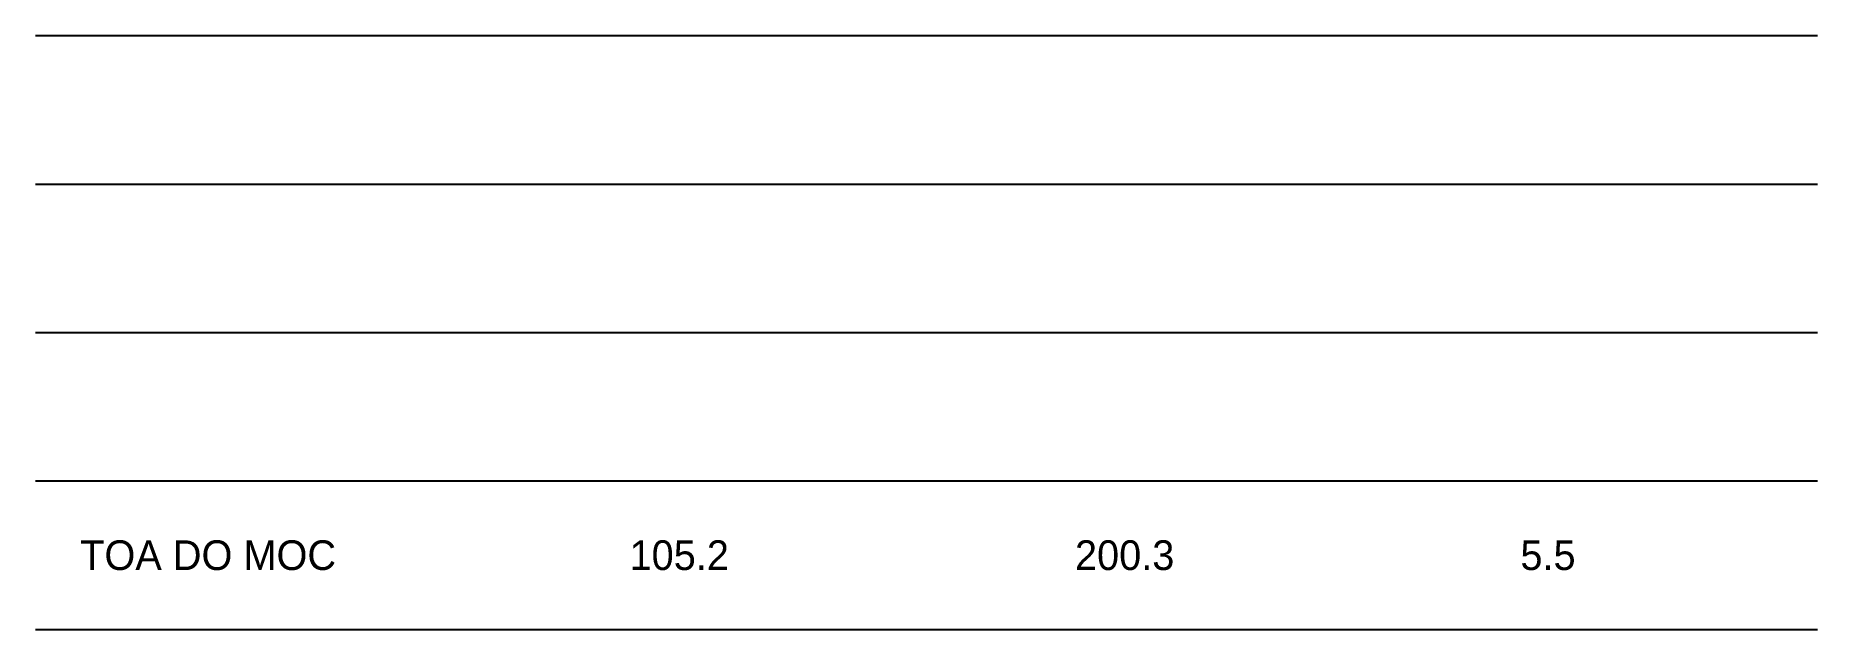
# Model space of a CAD drawing. Header units: metres. Extents: x 0 to 12, y 0 to 4.
import ezdxf

# ---------------------------------------------------------------- set-up
doc = ezdxf.new("R2010")
doc.units = ezdxf.units.M

# ---------------------------------------------------------------- blocks, each defined once
blk = doc.blocks.new('O1')
blk = doc.blocks.new('O2')
blk = doc.blocks.new('O3')

msp = doc.modelspace()

# ---------------------------------------------------------------- linework, layer by layer
for p, q in [((0, 4), (12, 4)), ((0, 3), (12, 3)), ((0, 2), (12, 2)), ((0, 1), (12, 1)), ((0, 0), (12, 0))]:
    msp.add_line(p, q)

# ---------------------------------------------------------------- block references
ref = msp.add_blockref('O1', (4, 0.4))
ref.add_attrib('V0', '105.2', (4, 0.4), dxfattribs={"height": 0.2})
ref = msp.add_blockref('O2', (7, 0.4))
ref.add_attrib('V1', '200.3', (7, 0.4), dxfattribs={"height": 0.2})
ref = msp.add_blockref('O3', (10, 0.4))
ref.add_attrib('V2', '5.5', (10, 0.4), dxfattribs={"height": 0.2})

# ---------------------------------------------------------------- texts
msp.add_text('TOA DO MOC', height=0.2).set_placement((0.3, 0.4))

doc.saveas('drawing.dxf')
